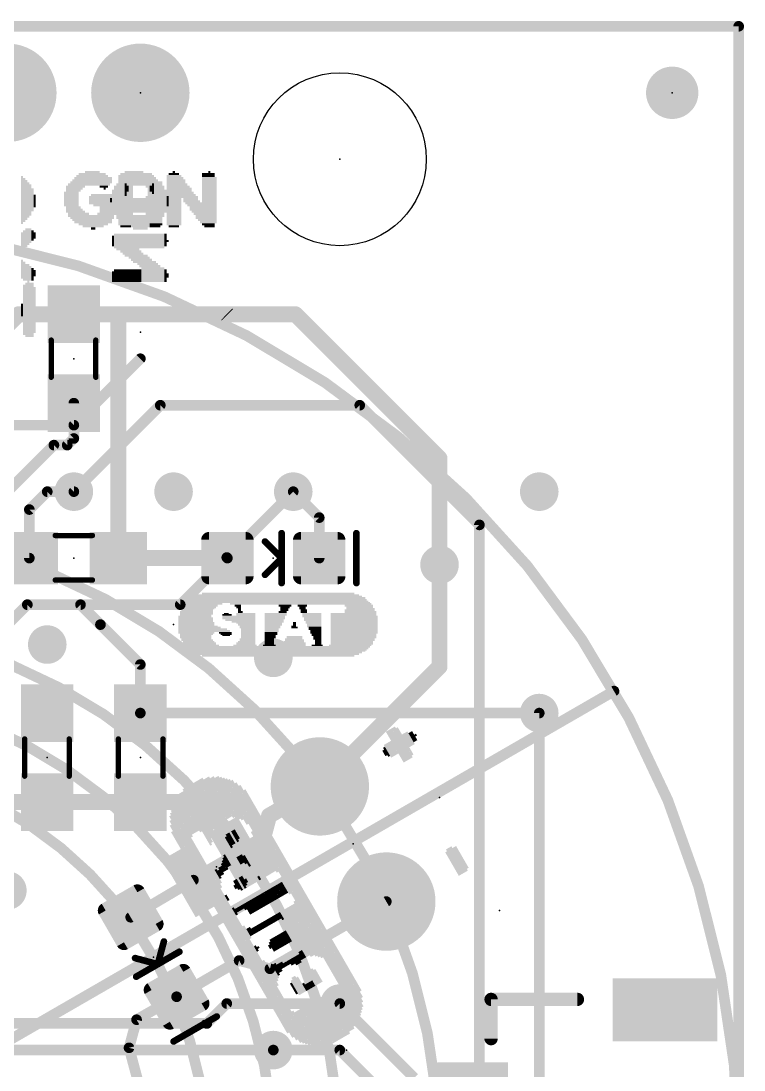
# Model space of a CAD drawing. Extents: x -32 to 75, y -41 to 41.
# Drawn here: x 21.85 to 35.66, y 20.7 to 40.74 of the extents above; entities that cross this region are included whole.
import ezdxf

# ---------------------------------------------------------------- set-up
doc = ezdxf.new("R2010")
doc.units = 0
for name, color, linetype in [('1', 12, 'CONTINUOUS'), ('16', 132, 'CONTINUOUS'), ('17', 110, 'CONTINUOUS'), ('18', 110, 'CONTINUOUS'), ('20', 31, 'CONTINUOUS'), ('21', 41, 'CONTINUOUS'), ('22', 40, 'CONTINUOUS'), ('23', 53, 'CONTINUOUS'), ('24', 53, 'CONTINUOUS'), ('51', 53, 'CONTINUOUS')]:
    doc.layers.add(name, color=color, linetype=linetype)

# ---------------------------------------------------------------- blocks, each defined once
blk = doc.blocks.new('ROUNDP')
at = {"const_width": 0.5}
blk.add_lwpolyline([(0, -0.25, 1), (0, 0.25, 1), (0, -0.25)], format="xyb", dxfattribs=at)
blk = doc.blocks.new('RECT')
blk.add_solid([(-0.5, -0.5), (0.5, -0.5), (-0.5, 0.5), (0.5, 0.5)])
blk = doc.blocks.new('RECT160000X160000R30')
at = {"const_width": 0.15}
blk.add_lwpolyline([(0.425, -0.35), (0.425, 0.35, 0.4142), (0.35, 0.425), (-0.35, 0.425, 0.4142), (-0.425, 0.35), (-0.425, -0.35, 0.4142), (-0.35, -0.425), (0.35, -0.425, 0.4142)], format="xyb", close=True, dxfattribs=at)
blk.add_solid([(-0.3754, -0.3754), (0.3754, -0.3754), (-0.3754, 0.3754), (0.3754, 0.3754)])
blk = doc.blocks.new('PIE')
at = {"const_width": 0.5}
blk.add_lwpolyline([(0, -0.25, 1), (0, 0.25, 1), (0, -0.25)], format="xyb", dxfattribs=at)
blk = doc.blocks.new('ROUNDV')
at = {"const_width": 0.5}
blk.add_lwpolyline([(0, -0.25, 1), (0, 0.25, 1), (0, -0.25)], format="xyb", dxfattribs=at)

msp = doc.modelspace()

# ---------------------------------------------------------------- linework, layer by layer
at = {"layer": '1'}
for points, const_width in [([(35.56, 40.64), (0, 40.64)], 0.2032), ([(35.56, 0), (35.56, 40.64)], 0.2032), ([(21.805, 35.14), (21.59, 34.925)], 0.3048), ([(22.86, 35.1399), (21.805, 35.14)], 0.3048), ([(23.749, 35.1399), (22.86, 35.1399)], 0.3048), ([(23.71, 35.1009), (23.749, 35.1399)], 0.3048), ([(25.781, 35.1399), (23.749, 35.1399)], 0.3048), ([(27.0901, 35.1399), (25.781, 35.1399)], 0.3048), ([(25.793, 35.128), (25.781, 35.1399)], 0.3048), ([(29.845, 32.385), (27.0901, 35.1399)], 0.3048), ([(23.71, 30.48), (23.71, 35.1009)], 0.3048), ([(22.86, 33.44), (22.86, 32.766)], 0.2032), ([(22.86, 32.766), (22.733, 32.639)], 0.2032), ([(22.479, 32.639), (20.8279, 30.9879)], 0.2032), ([(22.733, 32.639), (22.479, 32.639)], 0.2032), ([(29.845, 32.385), (29.845, 30.353)], 0.3048), ([(22.352, 31.75), (22.01, 31.408)], 0.2032), ([(22.86, 31.75), (22.352, 31.75)], 0.2032), ([(27.547, 31.254), (27.051, 31.75)], 0.2032), ([(22.01, 31.408), (22.01, 30.48)], 0.2032), ([(27.547, 30.48), (27.547, 31.254)], 0.2032), ([(22.01, 30.48), (19.431, 30.48)], 0.2032), ([(25.793, 30.48), (23.71, 30.48)], 0.3048), ([(23.71, 30.48), (23.71, 30.48)], 0.3048), ([(25.781, 30.4919), (25.793, 30.48)], 0.2032), ([(21.971, 29.591), (21.59, 29.21)], 0.2032), ([(22.987, 29.591), (21.971, 29.591)], 0.2032), ([(23.368, 29.21), (22.987, 29.591)], 0.2032), ([(24.13, 28.448), (23.368, 29.21)], 0.2032), ([(23.368, 29.21), (23.368, 29.21)], 0.2032), ([(24.13, 28.448), (24.13, 27.52)], 0.2032), ([(31.75, 27.52), (24.13, 27.52)], 0.2032), ([(24.13, 27.52), (24.13, 27.52)], 0.2032), ([(27.559, 26.1188), (26.5899, 25.5593)], 0.3048), ([(22.352, 25.82), (21.678, 25.82)], 0.3048), ([(24.13, 25.82), (22.352, 25.82)], 0.3048), ([(25.234, 25.82), (24.13, 25.82)], 0.3048), ([(26.0243, 25.0297), (25.234, 25.82)], 0.3048), ([(26.5899, 25.5593), (26.4643, 25.0904)], 0.3048), ([(26.4643, 25.0904), (26.0243, 24.8364)], 0.3048), ([(26.0243, 25.0297), (26.0243, 24.8364)], 0.3048), ([(25.1444, 24.3284), (23.9455, 23.6195)], 0.2032), ([(28.829, 23.9191), (26.6054, 22.6353)], 0.2032), ([(26.0169, 22.793), (24.8225, 22.1005)], 0.2032), ([(26.6054, 22.6353), (26.0169, 22.793)], 0.2032), ([(24.8225, 22.1005), (24.0581, 21.6621)], 0.2032), ([(29.361, 20.55), (27.94, 21.971)], 0.2032), ([(24.0581, 21.6621), (23.9142, 21.1251)], 0.2032), ([(24.6627, 18.3317), (23.9142, 21.1251)], 0.2032), ([(27.94, 21.082), (26.67, 21.082)], 0.2032), ([(29.472, 19.55), (27.94, 21.082)], 0.2032)]:
    msp.add_lwpolyline(points, dxfattribs=dict(at, const_width=const_width))
for points, const_width in [([(35.6108, 40.64, 1), (35.5092, 40.64)], 0.1016), ([(35.56, 40.5892, 1), (35.56, 40.6908)], 0.1016), ([(21.805, 35.2162, 1), (21.805, 35.0638)], 0.1524), ([(21.8589, 35.0861, 1), (21.7511, 35.1938)], 0.1524), ([(22.86, 35.2161, 1), (22.86, 35.0637)], 0.1524), ([(22.86, 35.0638, 1), (22.86, 35.2161)], 0.1524), ([(23.749, 35.2161, 1), (23.749, 35.0637)], 0.1524), ([(23.8029, 35.0861, 1), (23.6951, 35.1938)], 0.1524), ([(23.749, 35.0637, 1), (23.749, 35.2161)], 0.1524), ([(25.781, 35.2161, 1), (25.781, 35.0637)], 0.1524), ([(25.8349, 35.1938, 1), (25.7271, 35.0861)], 0.1524), ([(25.781, 35.0637, 1), (25.781, 35.2161)], 0.1524), ([(27.1439, 35.1938, 1), (27.0362, 35.0861)], 0.1524), ([(27.0901, 35.0637, 1), (27.0901, 35.2161)], 0.1524), ([(23.7862, 35.1009, 1), (23.6338, 35.1009)], 0.1524), ([(23.6561, 35.1548, 1), (23.7639, 35.0471)], 0.1524), ([(25.7391, 35.0741, 1), (25.8469, 35.1819)], 0.1524), ([(22.9108, 33.44, 1), (22.8092, 33.44)], 0.1016), ([(22.8959, 32.7301, 1), (22.8241, 32.8019)], 0.1016), ([(22.479, 32.6898, 1), (22.479, 32.5882)], 0.1016), ([(22.5149, 32.6031, 1), (22.4431, 32.6749)], 0.1016), ([(22.6971, 32.6749, 1), (22.7689, 32.6031)], 0.1016), ([(22.733, 32.5882, 1), (22.733, 32.6898)], 0.1016), ([(22.8092, 32.766, 1), (22.9108, 32.766)], 0.1016), ([(29.9212, 32.385, 1), (29.7688, 32.385)], 0.1524), ([(29.7911, 32.3311, 1), (29.8989, 32.4389)], 0.1524), ([(22.352, 31.8008, 1), (22.352, 31.6992)], 0.1016), ([(22.3879, 31.7141, 1), (22.3161, 31.7859)], 0.1016), ([(22.86, 31.6992, 1), (22.86, 31.8008)], 0.1016), ([(27.0869, 31.7859, 1), (27.0151, 31.7141)], 0.1016), ([(22.0608, 31.408, 1), (21.9592, 31.408)], 0.1016), ([(21.9741, 31.4439, 1), (22.0459, 31.3721)], 0.1016), ([(27.5978, 31.254, 1), (27.4962, 31.254)], 0.1016), ([(27.5111, 31.2181, 1), (27.5829, 31.2899)], 0.1016), ([(21.9592, 30.48, 1), (22.0608, 30.48)], 0.1016), ([(22.01, 30.4292, 1), (22.01, 30.5308)], 0.1016), ([(23.71, 30.5562, 1), (23.71, 30.4038)], 0.1524), ([(23.6561, 30.5338, 1), (23.7639, 30.4261)], 0.1524), ([(23.6338, 30.48, 1), (23.7862, 30.48)], 0.1524), ([(23.7639, 30.4261, 1), (23.6561, 30.5338)], 0.1524), ([(25.8169, 30.5279, 1), (25.7451, 30.456)], 0.1016), ([(25.7571, 30.444, 1), (25.8289, 30.5159)], 0.1016), ([(25.793, 30.4038, 1), (25.793, 30.5562)], 0.1524), ([(27.4962, 30.48, 1), (27.5978, 30.48)], 0.1016), ([(29.7688, 30.353, 1), (29.9212, 30.353)], 0.1524), ([(21.971, 29.6418, 1), (21.971, 29.5402)], 0.1016), ([(22.007, 29.5551, 1), (21.9351, 29.6269)], 0.1016), ([(23.0229, 29.6269, 1), (22.9511, 29.5551)], 0.1016), ([(22.987, 29.5402, 1), (22.987, 29.6418)], 0.1016), ([(23.4039, 29.2459, 1), (23.3321, 29.174)], 0.1016), ([(23.4188, 29.21, 1), (23.3172, 29.21)], 0.1016), ([(23.3172, 29.21, 1), (23.4188, 29.21)], 0.1016), ([(23.3321, 29.1741, 1), (23.4039, 29.2459)], 0.1016), ([(24.1808, 28.448, 1), (24.0792, 28.448)], 0.1016), ([(24.0941, 28.412, 1), (24.1659, 28.4839)], 0.1016), ([(24.094, 27.5559, 1), (24.1659, 27.484)], 0.1016), ([(24.13, 27.5708, 1), (24.13, 27.4692)], 0.1016), ([(24.0792, 27.52, 1), (24.1808, 27.52)], 0.1016), ([(24.1659, 27.484, 1), (24.0941, 27.5559)], 0.1016), ([(31.75, 27.4692, 1), (31.75, 27.5708)], 0.1016), ([(27.5971, 26.0528, 1), (27.5209, 26.1848)], 0.1524), ([(22.352, 25.8962, 1), (22.352, 25.7438)], 0.1524), ([(22.352, 25.7438, 1), (22.352, 25.8962)], 0.1524), ([(24.13, 25.8962, 1), (24.13, 25.7438)], 0.1524), ([(24.13, 25.7438, 1), (24.13, 25.8962)], 0.1524), ([(25.2879, 25.8738, 1), (25.1802, 25.7661)], 0.1524), ([(25.234, 25.7438, 1), (25.234, 25.8962)], 0.1524), ([(26.5518, 25.6253, 1), (26.628, 25.4934)], 0.1524), ([(26.6635, 25.5396, 1), (26.5163, 25.5791)], 0.1524), ([(26.1005, 25.0297, 1), (25.9481, 25.0297)], 0.1524), ([(25.9704, 24.9758, 1), (26.0782, 25.0836)], 0.1524), ([(26.3907, 25.1101, 1), (26.5379, 25.0707)], 0.1524), ([(26.5024, 25.0244, 1), (26.4262, 25.1564)], 0.1524), ([(25.9862, 24.9024, 1), (26.0624, 24.7704)], 0.1524), ([(25.9481, 24.8364, 1), (26.1005, 24.8364)], 0.1524), ([(25.1703, 24.2847, 1), (25.1186, 24.3721)], 0.1016), ([(28.8544, 23.8751, 1), (28.8036, 23.9631)], 0.1016), ([(23.9196, 23.6632, 1), (23.9714, 23.5758)], 0.1016), ([(26.0301, 22.8421, 1), (26.0038, 22.7439)], 0.1016), ([(26.0424, 22.7491, 1), (25.9914, 22.837)], 0.1016), ([(26.58, 22.6793, 1), (26.6308, 22.5914)], 0.1016), ([(26.5922, 22.5863, 1), (26.6185, 22.6844)], 0.1016), ([(24.797, 22.1444, 1), (24.848, 22.0565)], 0.1016), ([(24.8478, 22.0564, 1), (24.7972, 22.1446)], 0.1016), ([(27.9759, 22.0069, 1), (27.9041, 21.9351)], 0.1016), ([(24.0329, 21.7062, 1), (24.0834, 21.618)], 0.1016), ([(24.1072, 21.649, 1), (24.0091, 21.6753)], 0.1016), ([(23.9633, 21.1383, 1), (23.8652, 21.112)], 0.1016), ([(23.8652, 21.1383, 1), (23.9633, 21.112)], 0.1016), ([(26.67, 21.1328, 1), (26.67, 21.0312)], 0.1016), ([(27.9759, 21.1179, 1), (27.9041, 21.0461)], 0.1016), ([(27.94, 21.0312, 1), (27.94, 21.1328)], 0.1016)]:
    msp.add_lwpolyline(points, format="xyb", dxfattribs=dict(at, const_width=const_width))
at = {"layer": '16'}
for points, const_width in [([(35.56, 40.64), (0, 40.64)], 0.2032), ([(35.56, 0), (35.56, 40.64)], 0.2032), ([(24.511, 33.401), (22.86, 31.75)], 0.2032), ([(28.321, 33.401), (24.511, 33.401)], 0.2032), ([(30.607, 31.115), (28.321, 33.401)], 0.2032), ([(27.051, 31.75), (24.892, 29.591)], 0.2032), ([(30.607, 31.115), (30.607, 17.907)], 0.2032), ([(29.845, 30.353), (29.845, 28.4049)], 0.3048), ([(21.971, 29.591), (21.209, 28.829)], 0.2032), ([(24.892, 29.591), (21.971, 29.591)], 0.2032), ([(29.845, 28.4049), (27.559, 26.1188)], 0.3048), ([(31.75, 27.52), (31.75, 17.78)], 0.2032), ([(25.781, 21.971), (25.4, 21.59)], 0.2032), ([(27.94, 21.971), (25.781, 21.971)], 0.2032), ([(25.4, 21.59), (16.764, 21.59)], 0.2032), ([(26.67, 21.082), (16.256, 21.082)], 0.2032)]:
    msp.add_lwpolyline(points, dxfattribs=dict(at, const_width=const_width))
for points, const_width in [([(35.6108, 40.64, 1), (35.5092, 40.64)], 0.1016), ([(35.56, 40.5892, 1), (35.56, 40.6908)], 0.1016), ([(24.511, 33.4518, 1), (24.511, 33.3502)], 0.1016), ([(24.5469, 33.3651, 1), (24.4751, 33.4369)], 0.1016), ([(28.3569, 33.4369, 1), (28.2851, 33.3651)], 0.1016), ([(28.321, 33.3502, 1), (28.321, 33.4518)], 0.1016), ([(22.8241, 31.7859, 1), (22.8959, 31.7141)], 0.1016), ([(27.0869, 31.7141, 1), (27.0151, 31.7859)], 0.1016), ([(30.6578, 31.115, 1), (30.5562, 31.115)], 0.1016), ([(30.5711, 31.0791, 1), (30.6429, 31.1509)], 0.1016), ([(29.9212, 30.353, 1), (29.7688, 30.353)], 0.1524), ([(21.971, 29.6418, 1), (21.971, 29.5402)], 0.1016), ([(22.0069, 29.5551, 1), (21.9351, 29.6269)], 0.1016), ([(24.8561, 29.6269, 1), (24.928, 29.5551)], 0.1016), ([(24.892, 29.5402, 1), (24.892, 29.6418)], 0.1016), ([(29.7688, 28.4049, 1), (29.9212, 28.4049)], 0.1524), ([(29.8989, 28.351, 1), (29.7911, 28.4588)], 0.1524), ([(31.8008, 27.52, 1), (31.6992, 27.52)], 0.1016), ([(27.5051, 26.1727, 1), (27.6128, 26.0649)], 0.1524), ([(25.781, 22.0218, 1), (25.781, 21.9202)], 0.1016), ([(25.8169, 21.9351, 1), (25.7451, 22.0069)], 0.1016), ([(27.94, 21.9202, 1), (27.94, 22.0218)], 0.1016), ([(25.3641, 21.6259, 1), (25.4359, 21.5541)], 0.1016), ([(25.4, 21.5392, 1), (25.4, 21.6408)], 0.1016), ([(26.67, 21.0312, 1), (26.67, 21.1328)], 0.1016)]:
    msp.add_lwpolyline(points, format="xyb", dxfattribs=dict(at, const_width=const_width))
at = {"layer": '20', "const_width": 0.2032}
for points in [[(0, 40.64), (35.56, 40.64)], [(35.56, 40.64), (35.56, 0)]]:
    msp.add_lwpolyline(points, dxfattribs=at)
at = {"layer": '20', "const_width": 0.1016}
for points in [[(35.6108, 40.64, 1), (35.5092, 40.64)], [(35.56, 40.5892, 1), (35.56, 40.6908)]]:
    msp.add_lwpolyline(points, format="xyb", dxfattribs=at)
at = {"layer": '20'}
msp.add_circle((27.94, 38.1), 1.651, dxfattribs=at)
at = {"layer": '21'}
for points, const_width in [([(17.78, 6.9843, 1), (17.78, 31.1157, 1), (17.78, 6.9843)], 0.2032), ([(28.2892, 30.9562, 1), (28.2257, 30.9562)], 0.0635), ([(28.2257, 30.0037, 1), (28.2892, 30.0037)], 0.0635), ([(17.78, 11.43, 1), (17.78, 26.67, 1), (17.78, 11.43)], 0.2032), ([(30.8935, 22.05, 1), (30.7665, 22.05)], 0.127), ([(30.83, 22.1135, 1), (30.83, 21.9865)], 0.127), ([(32.48, 21.9865, 1), (32.48, 22.1135)], 0.127), ([(25.6061, 21.6958, 1), (25.5743, 21.7508)], 0.0635), ([(24.7494, 21.2746, 1), (24.7812, 21.2196)], 0.0635), ([(30.7665, 21.3, 1), (30.8935, 21.3)], 0.127)]:
    msp.add_lwpolyline(points, format="xyb", dxfattribs=dict(at, const_width=const_width))
for points, const_width in [([(28.2575, 30.9562), (28.2575, 30.0037)], 0.127), ([(30.83, 21.3), (30.83, 22.05)], 0.254), ([(30.83, 22.05), (32.48, 22.05)], 0.254), ([(25.5902, 21.7233), (24.7653, 21.2471)], 0.127)]:
    msp.add_lwpolyline(points, dxfattribs=dict(at, const_width=const_width))
at = {"layer": '22', "const_width": 0.2032}
for points in [[(22.86, 33.02), (24.13, 34.29)], [(21.082, 33.02), (22.86, 33.02)]]:
    msp.add_lwpolyline(points, dxfattribs=at)
at = {"layer": '22'}
for points, const_width in [([(24.1659, 34.2541, 1), (24.0941, 34.3259)], 0.1016), ([(22.8241, 33.0559, 1), (22.8959, 32.9841)], 0.1016), ([(22.86, 32.9692, 1), (22.86, 33.0708)], 0.1016), ([(17.78, 6.9843, 1), (17.78, 31.1157, 1), (17.78, 6.9843)], 0.2032)]:
    msp.add_lwpolyline(points, format="xyb", dxfattribs=dict(at, const_width=const_width))
at = {"layer": '23'}
for p in [(24.13, 39.37), (34.29, 39.37), (27.94, 38.1), (22.86, 34.29), (22.86, 30.48), (26.67, 30.48), (24.765, 29.21), (22.352, 26.67), (24.13, 26.67), (25.5844, 24.5824), (24.384, 22.86)]:
    msp.add_point(p, dxfattribs=at)
at = {"layer": '24'}
for p in [(34.29, 39.37), (24.13, 34.798), (29.845, 25.908), (28.194, 25.019), (30.988, 23.749), (28.067, 21.082)]:
    msp.add_point(p, dxfattribs=at)
at = {"layer": '51'}
for points, const_width in [([(17.78, 1.27, 1), (17.78, 36.83, 1), (17.78, 1.27)], 0.2032), ([(22.4534, 34.6459, 1), (22.4026, 34.6459)], 0.0508), ([(23.3044, 34.6459, 1), (23.2536, 34.6459)], 0.0508), ([(22.4026, 33.934, 1), (22.4534, 33.934)], 0.0508), ([(23.2536, 33.934, 1), (23.3044, 33.934)], 0.0508), ([(17.78, 6.985, 1), (17.78, 31.115, 1), (17.78, 6.985)], 0.2032), ([(22.504, 30.9374, 1), (22.504, 30.8866)], 0.0508), ([(23.216, 30.8866, 1), (23.216, 30.9374)], 0.0508), ([(26.8605, 30.9562, 1), (26.797, 30.9562)], 0.0635), ([(26.5337, 30.8199, 1), (26.4888, 30.775)], 0.0635), ([(26.8605, 30.48, 1), (26.797, 30.48)], 0.0635), ([(26.797, 30.48, 1), (26.8605, 30.48)], 0.0635), ([(26.8512, 30.4575, 1), (26.8063, 30.5024)], 0.0635), ([(26.8063, 30.4575, 1), (26.8512, 30.5024)], 0.0635), ([(22.504, 30.0864, 1), (22.504, 30.0356)], 0.0508), ([(23.216, 30.0356, 1), (23.216, 30.0864)], 0.0508), ([(26.4888, 30.1849, 1), (26.5337, 30.14)], 0.0635), ([(26.797, 30.0037, 1), (26.8605, 30.0037)], 0.0635), ([(17.78, 8.89, 1), (17.78, 29.21, 1), (17.78, 8.89)], 0.2032), ([(17.78, 10.16, 1), (17.78, 27.94, 1), (17.78, 10.16)], 0.2032), ([(33.2028, 27.896, 1), (33.152, 27.984)], 0.1016), ([(21.9454, 27.026, 1), (21.8946, 27.026)], 0.0508), ([(22.7964, 27.026, 1), (22.7456, 27.026)], 0.0508), ([(23.7364, 27.026, 1), (23.6856, 27.026)], 0.0508), ([(24.5874, 27.026, 1), (24.5366, 27.026)], 0.0508), ([(17.78, 11.43, 1), (17.78, 26.67, 1), (17.78, 11.43)], 0.2032), ([(21.8946, 26.314, 1), (21.9454, 26.314)], 0.0508), ([(22.7456, 26.314, 1), (22.7964, 26.314)], 0.0508), ([(23.6856, 26.314, 1), (23.7364, 26.314)], 0.0508), ([(24.5366, 26.314, 1), (24.5874, 26.314)], 0.0508), ([(24.6103, 23.148, 1), (24.5489, 23.1644)], 0.0635), ([(24.0379, 22.8694, 1), (24.0214, 22.8081)], 0.0635), ([(24.8917, 22.9331, 1), (24.8599, 22.9881)], 0.0635), ([(24.4475, 22.75, 1), (24.4793, 22.695)], 0.0635), ([(24.4327, 22.7307, 1), (24.494, 22.7143)], 0.0635), ([(24.4792, 22.695, 1), (24.4475, 22.75)], 0.0635), ([(24.4552, 22.6918, 1), (24.4716, 22.7532)], 0.0635), ([(24.0351, 22.5119, 1), (24.0668, 22.4569)], 0.0635)]:
    msp.add_lwpolyline(points, format="xyb", dxfattribs=dict(at, const_width=const_width))
for points, const_width in [([(22.428, 33.934), (22.428, 34.6459)], 0.1016), ([(23.279, 33.934), (23.279, 34.6459)], 0.1016), ([(22.504, 30.912), (23.216, 30.912)], 0.1016), ([(26.8287, 30.9562), (26.8287, 30.48)], 0.127), ([(26.8287, 30.48), (26.5112, 30.7975)], 0.127), ([(26.8287, 30.48), (26.5112, 30.1625)], 0.127), ([(26.8287, 30.48), (26.8287, 30.0037)], 0.127), ([(22.504, 30.061), (23.216, 30.061)], 0.1016), ([(17.78, 19.05), (33.1774, 27.94)], 0.2032), ([(21.92, 26.314), (21.92, 27.026)], 0.1016), ([(22.771, 26.314), (22.771, 27.026)], 0.1016), ([(23.711, 27.026), (23.711, 26.314)], 0.1016), ([(24.562, 27.026), (24.562, 26.314)], 0.1016), ([(24.4634, 22.7225), (24.5796, 23.1562)], 0.127), ([(24.4634, 22.7225), (24.0297, 22.8387)], 0.127), ([(24.8758, 22.9606), (24.4634, 22.7225)], 0.127), ([(24.4634, 22.7225), (24.0509, 22.4844)], 0.127)]:
    msp.add_lwpolyline(points, dxfattribs=dict(at, const_width=const_width))

# ---------------------------------------------------------------- block references
at = {"layer": '1'}
msp.add_blockref('PIE', (34.29, 39.37), dxfattribs=at)
at = {"layer": '1', "xscale": 1.1}
for p, rotation in [((22.86, 35.1399), 90), ((22.86, 33.44), 90), ((22.352, 27.52), 90), ((24.13, 27.52), 270), ((22.352, 25.82), 90), ((24.13, 25.82), 270)]:
    msp.add_blockref('RECT', p, dxfattribs=dict(at, rotation=rotation))
for p in [(22.01, 30.48), (23.71, 30.48)]:
    msp.add_blockref('RECT', p, dxfattribs=at)
at = {"layer": '1'}
for p, rotation in [((25.793, 30.48), 270), ((27.547, 30.48), 270), ((23.9455, 23.6195), 210), ((24.8225, 22.1005), 210)]:
    msp.add_blockref('RECT160000X160000R30', p, dxfattribs=dict(at, rotation=rotation))
for p, xscale, yscale, rotation in [((26.0243, 24.8364), 0.635, 1.27, 30), ((25.1444, 24.3284), 0.635, 1.27, 30), ((25.5844, 24.5824), 0.4064, 0.254, 30), ((34.155, 21.85), 1.2, 2, 90), ((30.48, 20.55), 0.6, 1.35, 90)]:
    msp.add_blockref('RECT', p, dxfattribs=dict(at, xscale=xscale, yscale=yscale, rotation=rotation))
at = {"layer": '16'}
msp.add_blockref('PIE', (34.29, 39.37), dxfattribs=at)
at = {"layer": '17', "xscale": 1.8796, "yscale": 1.8796}
for p, rotation in [((21.59, 39.37), 270), ((21.59, 39.37), 270), ((24.13, 39.37), 270), ((24.13, 39.37), 270), ((27.559, 26.1188), 300), ((27.559, 26.1188), 300), ((28.829, 23.9191), 300), ((28.829, 23.9191), 300)]:
    msp.add_blockref('ROUNDP', p, dxfattribs=dict(at, rotation=rotation))
at = {"layer": '18', "xscale": 0.7366, "yscale": 0.7366}
for p in [(22.86, 31.75), (22.86, 31.75), (24.765, 31.75), (24.765, 31.75), (27.051, 31.75), (27.051, 31.75), (31.75, 31.75), (31.75, 31.75), (29.845, 30.353), (29.845, 30.353), (22.352, 28.829), (22.352, 28.829), (26.67, 28.575), (26.67, 28.575), (31.75, 27.52), (31.75, 27.52), (21.59, 24.13), (21.59, 24.13), (27.94, 21.971), (27.94, 21.971), (26.67, 21.082), (26.67, 21.082)]:
    msp.add_blockref('ROUNDV', p, dxfattribs=at)
at = {"layer": '21'}
for p, xscale, yscale in [((23.21, 37.858), 0.28, 0.04), ((24.01, 37.858), 0.36, 0.04), ((24.77, 37.858), 0.04, 0.04), ((25.45, 37.858), 0.04, 0.04), ((23.19, 37.658), 0.8, 0.04), ((23.21, 37.698), 0.76, 0.04), ((23.23, 37.738), 0.72, 0.04), ((23.21, 37.778), 0.6, 0.04), ((23.21, 37.818), 0.52, 0.04), ((24.05, 37.778), 0.68, 0.04), ((24.07, 37.738), 0.72, 0.04), ((24.09, 37.698), 0.76, 0.04), ((24.11, 37.658), 0.8, 0.04), ((24.05, 37.818), 0.6, 0.04), ((24.77, 37.778), 0.28, 0.04), ((24.79, 37.738), 0.32, 0.04), ((24.81, 37.698), 0.36, 0.04), ((24.81, 37.658), 0.36, 0.04), ((24.77, 37.818), 0.2, 0.04), ((25.43, 37.818), 0.24, 0.04), ((25.43, 37.778), 0.24, 0.04), ((25.45, 37.738), 0.28, 0.04), ((25.45, 37.698), 0.28, 0.04), ((25.45, 37.658), 0.28, 0.04), ((22.81, 37.458), 0.28, 0.04), ((22.89, 37.578), 0.36, 0.04), ((22.87, 37.538), 0.32, 0.04), ((22.85, 37.498), 0.28, 0.04), ((23.15, 37.618), 0.8, 0.04), ((23.43, 37.578), 0.16, 0.04), ((23.45, 37.538), 0.04, 0.04), ((24.11, 37.618), 0.8, 0.04), ((23.85, 37.578), 0.28, 0.04), ((23.85, 37.538), 0.28, 0.04), ((23.85, 37.498), 0.28, 0.04), ((23.85, 37.458), 0.28, 0.04), ((24.39, 37.578), 0.32, 0.04), ((24.41, 37.538), 0.28, 0.04), ((24.41, 37.498), 0.28, 0.04), ((24.41, 37.458), 0.28, 0.04), ((24.83, 37.618), 0.4, 0.04), ((24.85, 37.578), 0.44, 0.04), ((24.87, 37.538), 0.48, 0.04), ((24.87, 37.498), 0.48, 0.04), ((24.89, 37.458), 0.52, 0.04), ((25.45, 37.618), 0.28, 0.04), ((25.45, 37.578), 0.28, 0.04), ((25.45, 37.538), 0.28, 0.04), ((25.45, 37.498), 0.28, 0.04), ((25.45, 37.458), 0.28, 0.04), ((22.81, 37.418), 0.28, 0.04), ((22.81, 37.378), 0.28, 0.04), ((22.81, 37.338), 0.28, 0.04), ((22.81, 37.298), 0.28, 0.04), ((22.81, 37.258), 0.28, 0.04), ((23.39, 37.378), 0.48, 0.04), ((23.39, 37.338), 0.48, 0.04), ((23.39, 37.298), 0.48, 0.04), ((23.39, 37.258), 0.48, 0.04), ((23.39, 37.418), 0.4, 0.04), ((23.85, 37.418), 0.28, 0.04), ((23.85, 37.378), 0.28, 0.04), ((24.13, 37.338), 0.84, 0.04), ((24.11, 37.298), 0.8, 0.04), ((24.11, 37.258), 0.8, 0.04), ((24.39, 37.378), 0.32, 0.04), ((24.41, 37.418), 0.28, 0.04), ((24.91, 37.418), 0.56, 0.04), ((24.93, 37.378), 0.6, 0.04), ((24.77, 37.338), 0.28, 0.04), ((24.77, 37.298), 0.28, 0.04), ((24.77, 37.258), 0.28, 0.04), ((25.09, 37.338), 0.28, 0.04), ((25.11, 37.298), 0.32, 0.04), ((25.29, 37.258), 0.6, 0.04), ((25.45, 37.418), 0.28, 0.04), ((25.45, 37.378), 0.28, 0.04), ((25.45, 37.338), 0.28, 0.04), ((25.45, 37.298), 0.28, 0.04), ((22.81, 37.218), 0.28, 0.04), ((22.85, 37.178), 0.28, 0.04), ((22.87, 37.138), 0.32, 0.04), ((22.89, 37.098), 0.36, 0.04), ((22.95, 37.058), 0.4, 0.04), ((23.43, 37.218), 0.4, 0.04), ((23.47, 37.058), 0.32, 0.04), ((23.49, 37.178), 0.28, 0.04), ((23.49, 37.138), 0.28, 0.04), ((23.49, 37.098), 0.28, 0.04), ((24.09, 37.218), 0.76, 0.04), ((24.09, 37.178), 0.76, 0.04), ((24.09, 37.138), 0.76, 0.04), ((24.09, 37.098), 0.76, 0.04), ((23.85, 37.058), 0.28, 0.04), ((24.37, 37.058), 0.28, 0.04), ((24.77, 37.218), 0.28, 0.04), ((24.77, 37.178), 0.28, 0.04), ((24.77, 37.138), 0.28, 0.04), ((24.77, 37.098), 0.28, 0.04), ((24.77, 37.058), 0.28, 0.04), ((25.31, 37.218), 0.56, 0.04), ((25.33, 37.178), 0.52, 0.04), ((25.33, 37.138), 0.52, 0.04), ((25.35, 37.098), 0.48, 0.04), ((25.37, 37.058), 0.44, 0.04), ((23.19, 37.018), 0.88, 0.04), ((23.21, 36.978), 0.84, 0.04), ((23.21, 36.938), 0.76, 0.04), ((23.23, 36.898), 0.72, 0.04), ((23.23, 36.858), 0.56, 0.04), ((23.85, 37.018), 0.28, 0.04), ((23.85, 36.978), 0.28, 0.04), ((23.85, 36.938), 0.28, 0.04), ((23.85, 36.898), 0.28, 0.04), ((23.85, 36.858), 0.28, 0.04), ((24.37, 37.018), 0.28, 0.04), ((24.39, 36.978), 0.32, 0.04), ((24.41, 36.938), 0.28, 0.04), ((24.41, 36.898), 0.28, 0.04), ((24.43, 36.858), 0.24, 0.04), ((24.77, 37.018), 0.28, 0.04), ((24.77, 36.978), 0.28, 0.04), ((24.77, 36.938), 0.28, 0.04), ((24.77, 36.898), 0.28, 0.04), ((24.77, 36.858), 0.28, 0.04), ((25.39, 37.018), 0.4, 0.04), ((25.39, 36.978), 0.4, 0.04), ((25.41, 36.938), 0.36, 0.04), ((25.43, 36.898), 0.32, 0.04), ((25.43, 36.858), 0.24, 0.04), ((23.23, 36.818), 0.4, 0.04), ((23.23, 36.778), 0.08, 0.04), ((23.85, 36.818), 0.2, 0.04), ((24.41, 36.818), 0.2, 0.04), ((24.77, 36.818), 0.2, 0.04), ((25.45, 36.818), 0.2, 0.04), ((26.76, 29.655), 3.45, 0.03), ((26.76, 29.685), 3.39, 0.03), ((26.76, 29.72), 3.33, 0.04), ((26.76, 29.75), 3.21, 0.02), ((26.76, 29.775), 3.09, 0.03), ((26.76, 29.805), 2.91, 0.03), ((25.2, 29.45), 0.63, 0.04), ((25.23, 29.515), 0.63, 0.03), ((25.215, 29.485), 0.6, 0.03), ((25.275, 29.57), 0.66, 0.04), ((25.26, 29.535), 0.63, 0.03), ((25.335, 29.605), 0.72, 0.03), ((26.76, 29.63), 3.51, 0.02), ((27.195, 29.605), 2.7, 0.03), ((25.995, 29.57), 0.12, 0.04), ((26.01, 29.535), 0.09, 0.03), ((26.025, 29.515), 0.06, 0.03), ((26.025, 29.485), 0.06, 0.03), ((26.04, 29.45), 0.09, 0.04), ((26.895, 29.57), 0.24, 0.04), ((26.85, 29.45), 0.15, 0.04), ((26.895, 29.535), 0.18, 0.03), ((26.88, 29.515), 0.15, 0.03), ((26.88, 29.485), 0.15, 0.03), ((27.225, 29.57), 0.18, 0.04), ((27.225, 29.535), 0.12, 0.03), ((27.225, 29.515), 0.12, 0.03), ((27.255, 29.485), 0.12, 0.03), ((27.255, 29.45), 0.12, 0.04), ((28.305, 29.57), 0.54, 0.04), ((28.32, 29.485), 0.57, 0.03), ((28.335, 29.45), 0.6, 0.04), ((28.32, 29.535), 0.51, 0.03), ((28.335, 29.515), 0.54, 0.03), ((25.17, 29.365), 0.63, 0.03), ((25.185, 29.33), 0.66, 0.04), ((25.185, 29.295), 0.66, 0.03), ((25.185, 29.265), 0.66, 0.03), ((25.2, 29.245), 0.69, 0.03), ((25.2, 29.415), 0.63, 0.03), ((25.185, 29.395), 0.6, 0.03), ((25.785, 29.395), 0.18, 0.03), ((26.01, 29.365), 0.63, 0.03), ((26.01, 29.33), 0.63, 0.04), ((25.77, 29.415), 0.09, 0.03), ((26.04, 29.295), 0.57, 0.03), ((26.1, 29.265), 0.45, 0.03), ((26.145, 29.415), 0.36, 0.03), ((26.145, 29.395), 0.36, 0.03), ((26.145, 29.245), 0.36, 0.03), ((26.715, 29.415), 0.42, 0.03), ((26.715, 29.395), 0.42, 0.03), ((26.7, 29.365), 0.39, 0.03), ((26.7, 29.33), 0.39, 0.04), ((26.685, 29.295), 0.36, 0.03), ((26.685, 29.265), 0.36, 0.03), ((26.67, 29.245), 0.33, 0.03), ((27.075, 29.245), 0.06, 0.03), ((27.405, 29.415), 0.36, 0.03), ((27.405, 29.395), 0.36, 0.03), ((27.405, 29.365), 0.36, 0.03), ((27.42, 29.33), 0.33, 0.04), ((27.42, 29.295), 0.33, 0.03), ((27.435, 29.265), 0.3, 0.03), ((27.435, 29.245), 0.3, 0.03), ((28.2, 29.415), 0.87, 0.03), ((28.2, 29.395), 0.87, 0.03), ((28.215, 29.365), 0.9, 0.03), ((28.215, 29.33), 0.9, 0.04), ((28.215, 29.295), 0.9, 0.03), ((28.215, 29.265), 0.9, 0.03), ((28.215, 29.245), 0.9, 0.03), ((25.2, 29.21), 0.69, 0.04), ((25.23, 29.175), 0.75, 0.03), ((25.26, 29.155), 0.81, 0.03), ((25.32, 29.125), 0.93, 0.03), ((25.35, 29.09), 0.99, 0.04), ((25.2, 29.055), 0.69, 0.03), ((25.755, 29.055), 0.24, 0.03), ((26.16, 29.21), 0.33, 0.04), ((26.175, 29.175), 0.3, 0.03), ((26.175, 29.155), 0.3, 0.03), ((26.19, 29.125), 0.27, 0.03), ((26.19, 29.09), 0.27, 0.04), ((26.19, 29.055), 0.27, 0.03), ((26.67, 29.21), 0.33, 0.04), ((26.655, 29.175), 0.3, 0.03), ((26.655, 29.155), 0.3, 0.03), ((26.64, 29.125), 0.27, 0.03), ((26.64, 29.09), 0.27, 0.04), ((26.625, 29.055), 0.24, 0.03), ((27.06, 29.175), 0.09, 0.03), ((27.075, 29.155), 0.12, 0.03), ((27.075, 29.21), 0.06, 0.04), ((27.45, 29.21), 0.27, 0.04), ((27.45, 29.175), 0.27, 0.03), ((27.465, 29.155), 0.24, 0.03), ((27.465, 29.125), 0.24, 0.03), ((27.48, 29.09), 0.21, 0.04), ((27.48, 29.055), 0.21, 0.03), ((28.215, 29.21), 0.9, 0.04), ((28.215, 29.175), 0.9, 0.03), ((28.215, 29.155), 0.9, 0.03), ((28.215, 29.125), 0.9, 0.03), ((28.215, 29.09), 0.9, 0.04), ((28.215, 29.055), 0.9, 0.03), ((25.2, 29.025), 0.63, 0.03), ((25.185, 29.005), 0.6, 0.03), ((25.185, 28.97), 0.6, 0.04), ((25.2, 28.935), 0.57, 0.03), ((25.215, 28.915), 0.6, 0.03), ((25.245, 28.885), 0.6, 0.03), ((25.26, 28.85), 0.63, 0.04), ((25.77, 29.025), 0.21, 0.03), ((25.77, 29.005), 0.15, 0.03), ((26.145, 28.85), 0.36, 0.04), ((26.16, 28.885), 0.33, 0.03), ((26.175, 28.935), 0.3, 0.03), ((26.175, 28.915), 0.3, 0.03), ((26.19, 29.025), 0.27, 0.03), ((26.19, 29.005), 0.27, 0.03), ((26.19, 28.97), 0.27, 0.04), ((26.625, 29.025), 0.24, 0.03), ((26.61, 29.005), 0.21, 0.03), ((26.61, 28.97), 0.21, 0.04), ((26.595, 28.935), 0.18, 0.03), ((26.595, 28.915), 0.18, 0.03), ((26.595, 28.885), 0.18, 0.03), ((26.595, 28.85), 0.18, 0.04), ((27.06, 28.885), 0.39, 0.03), ((27.075, 28.85), 0.42, 0.04), ((27.06, 28.935), 0.33, 0.03), ((27.075, 28.915), 0.36, 0.03), ((27.075, 28.97), 0.3, 0.04), ((27.495, 29.025), 0.18, 0.03), ((27.495, 29.005), 0.18, 0.03), ((27.51, 28.97), 0.15, 0.04), ((27.51, 28.935), 0.15, 0.03), ((27.525, 28.915), 0.12, 0.03), ((27.525, 28.885), 0.12, 0.03), ((27.525, 28.85), 0.12, 0.04), ((28.2, 29.025), 0.87, 0.03), ((28.2, 29.005), 0.87, 0.03), ((28.2, 28.97), 0.87, 0.04), ((28.185, 28.935), 0.84, 0.03), ((28.185, 28.915), 0.84, 0.03), ((28.17, 28.885), 0.81, 0.03), ((28.17, 28.85), 0.81, 0.04), ((25.305, 28.815), 0.66, 0.03), ((26.76, 28.785), 3.51, 0.03), ((26.76, 28.755), 3.45, 0.03), ((26.76, 28.725), 3.39, 0.03), ((26.76, 28.705), 3.33, 0.03), ((26.76, 28.675), 3.21, 0.03), ((26.76, 28.645), 3.09, 0.03), ((26.13, 28.815), 0.45, 0.03), ((26.595, 28.815), 0.24, 0.03), ((27.06, 28.815), 0.45, 0.03), ((27.51, 28.815), 0.21, 0.03), ((28.14, 28.815), 0.81, 0.03), ((26.76, 28.615), 2.91, 0.03)]:
    msp.add_blockref('RECT', p, dxfattribs=dict(at, xscale=xscale, yscale=yscale))
at = {"layer": '22', "yscale": 0.04}
for p, xscale, rotation in [((21.87, 37.322), 0.92, 90), ((21.91, 37.322), 0.84, 90), ((21.95, 37.322), 0.76, 90), ((23.73, 37.298), 0.76, 90), ((23.77, 37.278), 0.8, 90), ((23.81, 37.258), 0.84, 90), ((24.41, 37.258), 0.84, 90), ((24.45, 37.278), 0.8, 90), ((24.49, 37.298), 0.76, 90), ((24.53, 37.318), 0.72, 90), ((21.99, 37.322), 0.68, 90), ((22.03, 37.322), 0.6, 90), ((22.07, 37.322), 0.44, 90), ((23.61, 37.318), 0.4, 90), ((23.65, 37.318), 0.56, 90), ((23.69, 37.298), 0.68, 90), ((23.85, 37.518), 0.24, 90), ((23.89, 37.538), 0.12, 90), ((24.33, 37.538), 0.12, 90), ((24.37, 37.538), 0.2, 90), ((24.57, 37.298), 0.6, 90), ((24.61, 37.298), 0.44, 90), ((22.11, 37.302), 0.24, 90), ((23.57, 37.318), 0.08, 90), ((24.65, 37.298), 0.2, 90), ((23.85, 37.038), 0.4, 90), ((23.89, 36.978), 0.36, 90), ((23.93, 36.938), 0.28, 90), ((23.97, 36.938), 0.28, 90), ((24.25, 36.918), 0.32, 90), ((24.29, 36.938), 0.28, 90), ((24.33, 36.958), 0.32, 90), ((24.37, 36.998), 0.4, 90), ((24.01, 36.898), 0.28, 90), ((24.05, 36.898), 0.28, 90), ((24.09, 36.898), 0.28, 90), ((24.13, 36.898), 0.28, 90), ((24.17, 36.898), 0.28, 90), ((24.21, 36.898), 0.28, 90), ((21.87, 36.522), 0.36, 90), ((21.91, 36.562), 0.36, 90), ((21.95, 36.602), 0.36, 90), ((21.99, 36.622), 0.32, 90), ((22.03, 36.642), 0.28, 90), ((22.07, 36.642), 0.2, 90), ((22.11, 36.642), 0.12, 90), ((23.65, 36.538), 0.28, 90), ((23.69, 36.518), 0.32, 90), ((23.73, 36.518), 0.32, 90), ((23.77, 36.498), 0.36, 90), ((23.81, 36.478), 0.4, 90), ((23.85, 36.458), 0.44, 90), ((23.89, 36.458), 0.44, 90), ((23.93, 36.438), 0.48, 90), ((23.97, 36.418), 0.52, 90), ((24.01, 36.398), 0.56, 90), ((24.05, 36.398), 0.56, 90), ((24.09, 36.378), 0.6, 90), ((24.13, 36.538), 0.28, 90), ((24.17, 36.538), 0.28, 90), ((24.21, 36.538), 0.28, 90), ((24.25, 36.538), 0.28, 90), ((24.29, 36.538), 0.28, 90), ((24.33, 36.538), 0.28, 90), ((24.37, 36.538), 0.28, 90), ((24.41, 36.538), 0.28, 90), ((24.45, 36.538), 0.28, 90), ((24.49, 36.538), 0.28, 90), ((24.53, 36.538), 0.28, 90), ((24.57, 36.538), 0.28, 90), ((24.61, 36.558), 0.24, 90), ((23.61, 36.538), 0.2, 90), ((24.65, 36.538), 0.04, 90), ((24.13, 36.198), 0.32, 90), ((24.17, 36.038), 0.56, 90), ((24.21, 36.018), 0.52, 90), ((24.25, 36.018), 0.52, 90), ((21.87, 36.002), 0.36, 90), ((21.91, 35.962), 0.36, 90), ((21.95, 35.942), 0.32, 90), ((21.99, 35.402), 1.4, 90), ((24.29, 35.998), 0.48, 90), ((24.33, 35.978), 0.44, 90), ((24.37, 35.958), 0.4, 90), ((24.41, 35.958), 0.4, 90), ((24.45, 35.938), 0.36, 90), ((24.49, 35.918), 0.32, 90), ((22.03, 35.922), 0.28, 90), ((22.07, 35.902), 0.24, 90), ((22.11, 35.922), 0.12, 90), ((23.61, 35.858), 0.2, 90), ((23.65, 35.878), 0.24, 90), ((23.69, 35.878), 0.24, 90), ((23.73, 35.878), 0.24, 90), ((23.77, 35.878), 0.24, 90), ((23.81, 35.878), 0.24, 90), ((23.85, 35.878), 0.24, 90), ((23.89, 35.878), 0.24, 90), ((23.93, 35.878), 0.24, 90), ((23.97, 35.878), 0.24, 90), ((24.01, 35.878), 0.24, 90), ((24.05, 35.878), 0.24, 90), ((24.09, 35.878), 0.24, 90), ((24.13, 35.878), 0.24, 90), ((24.53, 35.898), 0.28, 90), ((24.57, 35.898), 0.28, 90), ((24.61, 35.878), 0.24, 90), ((24.65, 35.878), 0.08, 90), ((21.91, 35.222), 0.96, 90), ((21.95, 35.222), 1.04, 90), ((22.03, 35.222), 1.04, 90), ((22.07, 35.222), 1.04, 90), ((22.11, 35.222), 0.88, 90), ((21.87, 35.222), 0.24, 90), ((29.1457, 26.9592), 0.68, 120), ((29.0072, 26.8792), 0.68, 120), ((29.0418, 26.8992), 0.68, 120), ((29.0764, 26.9192), 0.68, 120), ((29.1111, 26.9392), 0.68, 120), ((29.1804, 26.9792), 0.6, 120), ((29.215, 26.9992), 0.28, 120), ((29.2496, 27.0192), 0.28, 120), ((29.2843, 27.0392), 0.28, 120), ((29.3189, 27.0592), 0.2, 120), ((29.3536, 27.0792), 0.2, 120), ((29.3882, 27.0992), 0.04, 120), ((28.834, 26.7792), 0.2, 120), ((28.8686, 26.7992), 0.28, 120), ((28.9032, 26.8192), 0.28, 120), ((28.9379, 26.8392), 0.28, 120), ((28.9725, 26.8592), 0.28, 120), ((28.7993, 26.7592), 0.12, 120), ((25.4856, 25.8732), 0.88, 120), ((25.5202, 25.8932), 0.88, 120), ((25.5748, 25.8785), 0.88, 120), ((25.6095, 25.8985), 0.88, 120), ((25.6441, 25.9185), 0.88, 120), ((25.6988, 25.9039), 0.88, 120), ((25.7434, 25.9066), 0.92, 120), ((25.7981, 25.8919), 0.92, 120), ((25.8427, 25.8946), 0.96, 120), ((25.9173, 25.8453), 1.04, 120), ((26.232, 25.3804), 2.08, 120), ((27.0566, 24.032), 5.16, 120), ((27.0913, 24.052), 5.08, 120), ((25.2238, 25.6066), 1.08, 120), ((25.2484, 25.6439), 1.04, 120), ((25.2977, 25.7185), 0.96, 120), ((25.3224, 25.7559), 0.92, 120), ((25.357, 25.7759), 0.92, 120), ((25.3916, 25.7959), 0.92, 120), ((25.4163, 25.8332), 0.88, 120), ((25.4509, 25.8532), 0.88, 120), ((27.1259, 24.072), 5, 120), ((27.1605, 24.092), 4.84, 120), ((27.1952, 24.112), 4.68, 120), ((27.2298, 24.132), 4.44, 120), ((24.986, 25.5385), 0.72, 120), ((25.0106, 25.5759), 0.76, 120), ((25.0452, 25.5959), 0.76, 120), ((25.0799, 25.6159), 0.84, 120), ((25.1945, 25.4973), 1.16, 120), ((25.2192, 25.5346), 1.12, 120), ((26.0174, 23.432), 5.16, 120), ((26.052, 23.452), 5.24, 120), ((24.9367, 25.4639), 0.72, 120), ((24.9513, 25.5185), 0.72, 120), ((25.9481, 23.392), 5, 120), ((25.9135, 23.372), 4.84, 120), ((25.9827, 23.412), 5.08, 120), ((25.8788, 23.352), 4.68, 120), ((25.8442, 23.332), 4.44, 120), ((25.8956, 25.163), 0.28, 120), ((25.9402, 25.1657), 0.24, 120), ((25.9648, 25.203), 0.2, 120), ((26.4773, 24.8754), 0.88, 120), ((25.8524, 24.8379), 0.48, 120), ((25.877, 24.8752), 0.52, 120), ((25.8216, 25.0511), 0.24, 120), ((25.8363, 25.1057), 0.24, 120), ((25.8709, 25.1257), 0.24, 120), ((26.4481, 24.7661), 0.72, 120), ((26.4727, 24.8034), 0.76, 120), ((25.8031, 24.7632), 0.32, 120), ((25.8377, 24.7832), 0.4, 120), ((26.2102, 24.6981), 0.36, 120), ((26.3048, 24.6141), 0.6, 120), ((26.3395, 24.6341), 0.6, 120), ((26.3641, 24.6715), 0.64, 120), ((26.3988, 24.6915), 0.64, 120), ((26.4234, 24.7288), 0.68, 120), ((30.1009, 24.6456), 0.52, 120), ((30.1255, 24.6829), 0.56, 120), ((30.1602, 24.7029), 0.56, 120), ((30.1948, 24.7229), 0.56, 120), ((30.2394, 24.7256), 0.52, 120), ((30.2641, 24.7629), 0.48, 120), ((25.7245, 24.5793), 0.16, 120), ((25.7492, 24.6166), 0.2, 120), ((25.7638, 24.6713), 0.2, 120), ((25.7884, 24.7086), 0.24, 120), ((26.0216, 24.7047), 0.16, 120), ((26.0563, 24.7247), 0.16, 120), ((26.1009, 24.7273), 0.2, 120), ((26.1656, 24.6954), 0.24, 120), ((25.5767, 24.3554), 0.4, 120), ((25.6013, 24.3927), 0.28, 120), ((25.616, 24.4473), 0.2, 120), ((25.6506, 24.4673), 0.12, 120), ((25.6752, 24.5047), 0.16, 120), ((25.6999, 24.542), 0.12, 120), ((25.9692, 24.2356), 0.2, 120), ((26.0138, 24.2383), 0.24, 120), ((26.0384, 24.2756), 0.28, 120), ((26.0831, 24.2783), 0.24, 120), ((26.1077, 24.3156), 0.2, 120), ((26.1524, 24.3183), 0.08, 120), ((26.4002, 24.369), 0.08, 120), ((26.8081, 24.1426), 0.24, 120), ((26.8427, 24.1626), 0.24, 120), ((26.8773, 24.1826), 0.24, 120), ((26.912, 24.2026), 0.32, 120), ((25.7867, 23.9916), 0.12, 120), ((25.9445, 24.1983), 0.08, 120), ((26.4616, 23.9426), 0.24, 120), ((26.4963, 23.9626), 0.24, 120), ((26.5309, 23.9826), 0.24, 120), ((26.5656, 24.0026), 0.24, 120), ((26.6002, 24.0226), 0.24, 120), ((26.6348, 24.0426), 0.24, 120), ((26.6695, 24.0626), 0.24, 120), ((26.7041, 24.0826), 0.24, 120), ((26.7388, 24.1026), 0.24, 120), ((26.7734, 24.1226), 0.24, 120), ((26.0752, 23.8118), 0.08, 120), ((26.1199, 23.8145), 0.12, 120), ((26.1845, 23.7826), 0.24, 120), ((26.2192, 23.8026), 0.24, 120), ((26.2538, 23.8226), 0.24, 120), ((26.2884, 23.8426), 0.24, 120), ((26.3231, 23.8626), 0.24, 120), ((26.3577, 23.8826), 0.24, 120), ((26.3924, 23.9026), 0.24, 120), ((26.427, 23.9226), 0.24, 120), ((27.3127, 23.3485), 1.16, 120), ((27.6873, 22.7796), 2.52, 120), ((27.702, 22.8342), 2.52, 120), ((25.9367, 23.7318), 0.16, 120), ((25.9713, 23.7518), 0.08, 120), ((26.006, 23.7718), 0.08, 120), ((26.0406, 23.7918), 0.08, 120), ((26.7063, 23.5988), 0.12, 120), ((26.7409, 23.6188), 0.12, 120), ((26.7756, 23.6388), 0.12, 120), ((26.8202, 23.6415), 0.16, 120), ((27.1441, 23.3205), 1.04, 120), ((27.1788, 23.3405), 1.04, 120), ((27.2234, 23.3431), 1.08, 120), ((27.2681, 23.3458), 1.12, 120), ((26.1667, 23.3335), 0.28, 120), ((26.3599, 23.3988), 0.12, 120), ((26.3945, 23.4188), 0.12, 120), ((26.4292, 23.4388), 0.12, 120), ((26.4638, 23.4588), 0.12, 120), ((26.4984, 23.4788), 0.12, 120), ((26.5331, 23.4988), 0.12, 120), ((26.5677, 23.5188), 0.12, 120), ((26.6024, 23.5388), 0.12, 120), ((26.637, 23.5588), 0.12, 120), ((26.6716, 23.5788), 0.12, 120), ((26.2113, 23.3362), 0.16, 120), ((26.246, 23.3562), 0.16, 120), ((26.2906, 23.3588), 0.12, 120), ((26.3252, 23.3788), 0.12, 120), ((26.7431, 23.1351), 0.24, 120), ((26.7777, 23.1551), 0.24, 120), ((26.8124, 23.1751), 0.24, 120), ((26.847, 23.1951), 0.24, 120), ((26.8816, 23.2151), 0.24, 120), ((26.9163, 23.2351), 0.24, 120), ((26.9509, 23.2551), 0.24, 120), ((26.9956, 23.2578), 0.28, 120), ((27.0202, 23.2951), 0.32, 120), ((26.3467, 23.0217), 0.12, 120), ((26.3813, 23.0417), 0.04, 120), ((26.6045, 23.0551), 0.08, 120), ((26.6492, 23.0578), 0.2, 120), ((26.6738, 23.0951), 0.24, 120), ((26.7084, 23.1151), 0.24, 120), ((27.087, 22.7794), 0.16, 120), ((27.1216, 22.7994), 0.16, 120), ((27.1563, 22.8194), 0.16, 120), ((27.1809, 22.8567), 0.12, 120), ((27.2056, 22.8941), 0.16, 120), ((27.2402, 22.914), 0.16, 120), ((26.6167, 22.5541), 0.56, 120), ((26.6513, 22.574), 0.4, 120), ((26.686, 22.5941), 0.32, 120), ((26.7206, 22.6141), 0.24, 120), ((26.7452, 22.6514), 0.2, 120), ((26.7899, 22.6541), 0.16, 120), ((26.8145, 22.6914), 0.12, 120), ((26.8492, 22.7114), 0.12, 120), ((26.8938, 22.7141), 0.08, 120), ((26.9284, 22.734), 0.08, 120), ((26.9631, 22.754), 0.08, 120), ((27.0077, 22.7567), 0.12, 120), ((27.0424, 22.7767), 0.12, 120), ((27.4802, 22.4984), 0.32, 120), ((27.1238, 22.3157), 0.36, 120), ((27.1584, 22.3357), 0.36, 120), ((27.2031, 22.3384), 0.32, 120), ((27.4209, 22.441), 0.28, 120), ((27.4456, 22.4784), 0.32, 120), ((27.5248, 22.501), 0.28, 120), ((27.0645, 22.2584), 0.24, 120), ((27.0992, 22.2784), 0.32, 120), ((27.2777, 22.2891), 0.16, 120), ((27.3224, 22.2918), 0.12, 120), ((27.357, 22.3118), 0.12, 120), ((27.3916, 22.3318), 0.12, 120), ((27.4263, 22.3518), 0.12, 120), ((28.0534, 21.9055), 0.8, 120), ((28.0781, 21.9429), 0.76, 120), ((28.1127, 21.9629), 0.76, 120), ((27.727, 21.6709), 0.88, 120), ((27.7616, 21.6909), 0.88, 120), ((27.7963, 21.7109), 0.88, 120), ((27.8309, 21.7309), 0.88, 120), ((27.8656, 21.7509), 0.88, 120), ((27.9002, 21.7709), 0.88, 120), ((27.9248, 21.8082), 0.84, 120), ((27.9595, 21.8282), 0.84, 120), ((27.9941, 21.8482), 0.84, 120), ((28.0188, 21.8855), 0.8, 120), ((27.3606, 21.5055), 0.8, 120), ((27.3952, 21.5255), 0.8, 120), ((27.4399, 21.5282), 0.84, 120), ((27.4745, 21.5482), 0.84, 120), ((27.5092, 21.5682), 0.84, 120), ((27.5538, 21.5709), 0.88, 120), ((27.5884, 21.5909), 0.88, 120), ((27.6231, 21.6109), 0.88, 120), ((27.6577, 21.6309), 0.88, 120), ((27.6924, 21.6509), 0.88, 120), ((27.2267, 21.4975), 0.76, 120), ((27.2813, 21.4829), 0.76, 120), ((27.316, 21.5029), 0.76, 120)]:
    msp.add_blockref('RECT', p, dxfattribs=dict(at, xscale=xscale, rotation=rotation))
at = {"layer": '22', "yscale": 0.04, "rotation": 120}
for p in [(25.2731, 25.6812), (27.0648, 23.2978), (27.0995, 23.3178)]:
    msp.add_blockref('RECT', p, dxfattribs=at)
at = {"layer": '51'}
for p, xscale, yscale, rotation in [((24.13, 39.37), 0.508, 0.508, 180), ((22.8549, 34.8702), 0.5001, 0.95, 90), ((22.8549, 33.7018), 0.5001, 0.95, 90), ((22.3469, 27.2502), 0.5001, 0.95, 90), ((24.1351, 27.2581), 0.5001, 0.95, 270), ((22.3469, 26.0818), 0.5001, 0.95, 90), ((24.1351, 26.0897), 0.5001, 0.95, 270)]:
    msp.add_blockref('RECT', p, dxfattribs=dict(at, xscale=xscale, yscale=yscale, rotation=rotation))
at = {"layer": '51', "xscale": 0.5001, "yscale": 0.95}
for p in [(22.2718, 30.4851), (23.4402, 30.4851)]:
    msp.add_blockref('RECT', p, dxfattribs=at)

doc.saveas('drawing.dxf')
